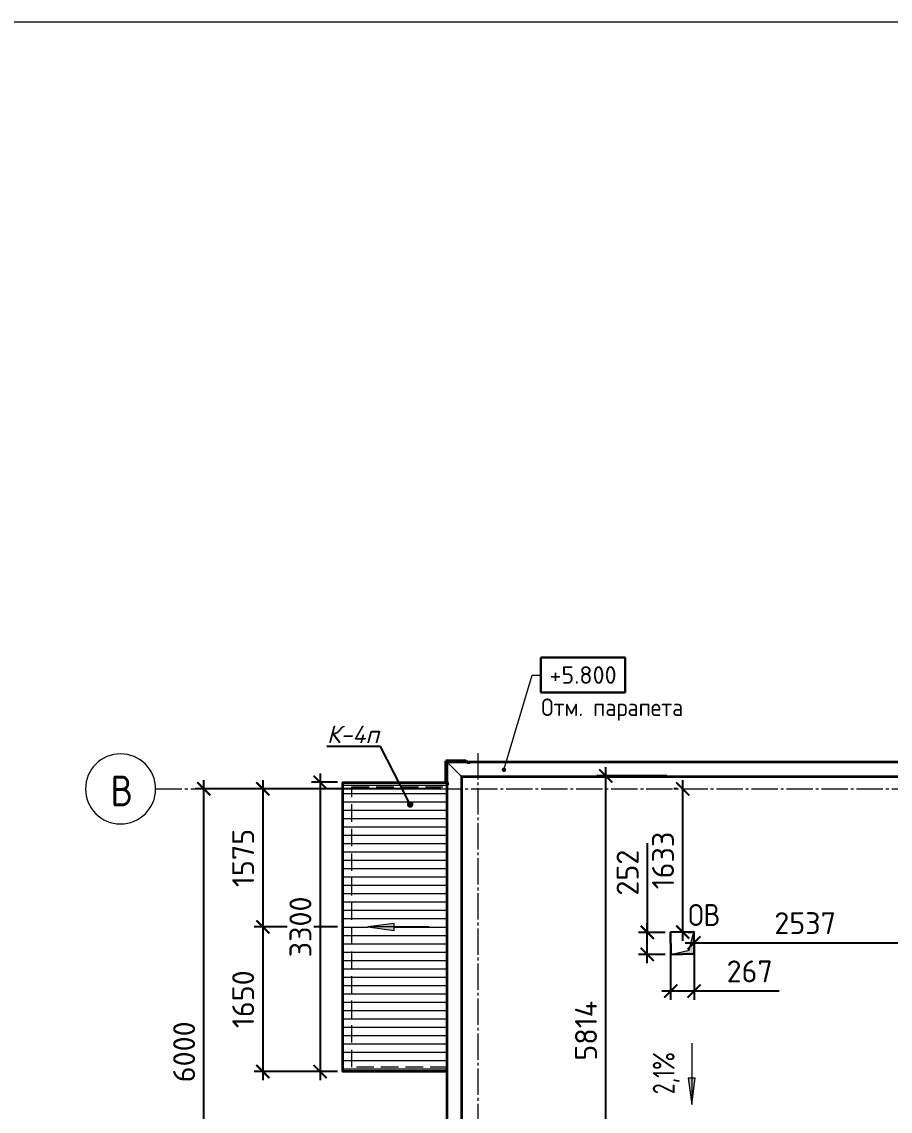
# Model space of a CAD drawing. Header units: millimetres. Extents: x -263990 to 193903, y -164417 to 240530.
# Drawn here: x -130596 to -120685, y -41706 to -29277 of the extents above; entities that cross this region are included whole.
import ezdxf
from ezdxf import colors
from ezdxf.entities.mleader import LeaderData, LeaderLine
from ezdxf.enums import TextEntityAlignment as Align
from ezdxf.math import Vec2, Vec3

# ---------------------------------------------------------------- set-up
doc = ezdxf.new("R2010")
doc.units = ezdxf.units.MM
doc.header["$LTSCALE"] = 20
doc.linetypes.add('CENTER', pattern=[20, 15, -1.7, 1.6, -1.7])
doc.linetypes.add('DASHED', pattern=[7, 5, -2, 0])
doc.layers.get('0').update_dxf_attribs({"lineweight": 0})
doc.layers.get('Defpoints').update_dxf_attribs({"color": 4})
doc.layers.add('_4-3_ маркировка на кладочных планах АР', color=7, linetype='Continuous')
for name, color, linetype, lineweight in [('Высотные отметки', 7, 'Continuous', 9), ('Козырьки контур', 7, 'DASHED', 18), ('Контур покрытие козырьков', 7, 'Continuous', 35), ('Линии1', 7, 'Continuous', 30), ('Обобщенные модели', 7, 'Continuous', 18), ('Оси', 7, 'CENTER', 9), ('Оси_марки', 7, 'Continuous', 18), ('Размеры', 7, 'Continuous', 9), ('Уклоны в точках', 7, 'Continuous', 9), ('ФЭ парапет', 7, 'Continuous', 18), ('Штриховка козырьки', 252, 'Continuous', 0)]:
    doc.layers.add(name, color=color, linetype=linetype, lineweight=lineweight)
doc.styles.add('GOST Common', font='gost-common.ttf', dxfattribs={"width": 0.9, "height": 350})
doc.styles.add('GOST Common_2', font='gost-common.ttf', dxfattribs={"width": 0.9, "height": 250})
doc.styles.add('ISOCPEUR', font='isocpeur.ttf', dxfattribs={"width": 0.9, "height": 250})
doc.styles.add('PDF ISOCPEUR', font='isocpeur.ttf')
doc.styles.add('PDF ISOCPEUR Italic', font='isocpeui.ttf')
doc.dimstyles.new('СПДС размеры', dxfattribs={"dimscale": 100, "dimtxt": 2.5, "dimasz": 1.5, "dimexe": 1, "dimexo": 0.625, "dimgap": 1, "dimtad": 1, "dimdec": 0, "dimtxsty": 'PDF ISOCPEUR', "dimblk": 'ARCHTICK', "dimcen": 2.5, "dimdle": 1, "dimadec": 0, "dimazin": 2, "dimtfac": 0.75, "dimtdec": 0, "dimtmove": 1, "dimatfit": 3, "dimfxl": 1, "dimtfill": 1, "dimtolj": 1, "dimarcsym": 1})

# ---------------------------------------------------------------- blocks, each defined once
blk = doc.blocks.new('190_ФЭ_Стена_Стык угловой внешний фигурный - ФЭ-У1_230х230-1307890-_О__L1_0_000_')
at = {"layer": 'Обобщенные модели', "lineweight": 9}
h = blk.add_hatch(dxfattribs=at)
h.set_pattern_fill('FP_6', color=256, style=0, pattern_type=2)
h.set_pattern_definition([(45, (0, 0), (-106.066, 106.066), [])])
h.paths.add_polyline_path([(-231, -295), (-65, -295), (-48, -278), (-48, -277), (-65, -294), (-294, -294), (-294, -65), (-277, -48), (-278, -48), (-295, -65), (-295, -295)], flags=0)
h.paths.add_polyline_path([(-23, -276), (-22, -275), (-32, -276)], flags=0)
h.paths.add_polyline_path([(-276, -32), (-275, -32), (-276, -23)], flags=0)
at = {"layer": 'Обобщенные модели', "lineweight": 40}
for p, q in [((-278, -48), (-295, -65)), ((-295, -65), (-295, -295)), ((-294, -65), (-277, -48)), ((-294, -294), (-294, -65)), ((-275, -22), (-278, -22)), ((-278, -22), (-278, -48)), ((-277, -48), (-277, -23)), ((-277, -23), (-276, -23)), ((-276, -23), (-276, -32)), ((-276, -32), (-275, -32)), ((-275, -32), (-275, -22)), ((-295, -295), (-65, -295)), ((-65, -294), (-294, -294)), ((-48, -277), (-65, -294)), ((-65, -295), (-48, -278)), ((-23, -277), (-48, -277)), ((-48, -278), (-22, -278)), ((-22, -275), (-32, -275)), ((-32, -275), (-32, -276)), ((-32, -276), (-23, -276)), ((-23, -276), (-23, -277)), ((-22, -278), (-22, -275))]:
    blk.add_line(p, q, dxfattribs=at)
blk = doc.blocks.new('*U535')
at = {"layer": 'ФЭ парапет'}
for p, q in [((0, -180), (0, 0)), ((14805, 0), (0, 0)), ((14805, 0), (14985, -180)), ((14805, -3), (0, -3)), ((14805, -15), (0, -15)), ((14808, -3), (14805, -3)), ((14820, -15), (14805, -15)), ((14805, -165), (0, -165)), ((14805, -177), (0, -177)), ((14805, -180), (0, -180)), ((14970, -165), (14805, -165)), ((14982, -177), (14805, -177)), ((14985, -180), (14805, -180))]:
    blk.add_line(p, q, dxfattribs=at)
blk = doc.blocks.new('*U534')
at = {"layer": 'ФЭ парапет'}
for p, q in [((12270, 0), (0, 0)), ((12270, 0), (12450, -180)), ((12270, -3), (0, -3)), ((12270, -15), (0, -15)), ((12273, -3), (12270, -3)), ((12285, -15), (12270, -15)), ((12270, -165), (0, -165)), ((12270, -177), (0, -177)), ((12270, -180), (0, -180)), ((12435, -165), (12270, -165)), ((12447, -177), (12270, -177)), ((12450, -180), (12270, -180))]:
    blk.add_line(p, q, dxfattribs=at)
blk = doc.blocks.new('Ось сетки - Круг_Ø8 мм-6577-_О__L1_0_000_')
at = {"layer": 'Оси_марки', "lineweight": 20}
for start, end in [(360, 180), (180, 360)]:
    blk.add_arc((0, 0), 4, start, end, dxfattribs=at)
blk = doc.blocks.new('_ArchTick')
at = {"color": 0, "linetype": 'ByBlock', "const_width": 0.15}
blk.add_lwpolyline([(-0.5, -0.5), (0.5, 0.5)], dxfattribs=at)
blk = doc.blocks.new('*D564')
at = {"layer": 'Defpoints', "color": 0, "transparency": 16777216}
for p in [(-122924, -39786), (-120387, -39786), (-120387, -39786)]:
    blk.add_point(p, dxfattribs=at)
at = {"layer": 'Размеры', "color": 0, "lineweight": -2, "transparency": 16777216}
for p, q in [((-123024, -39786), (-120287, -39786)), ((-122924, -39848), (-122924, -39886)), ((-120387, -39848), (-120387, -39886))]:
    blk.add_line(p, q, dxfattribs=at)
at = {"layer": 'Размеры', "color": 0, "lineweight": -2, "transparency": 16777216, "xscale": 150, "yscale": 150, "zscale": 150, "rotation": 180}
blk.add_blockref('_ArchTick', (-122924, -39786), dxfattribs=at)
at = {"layer": 'Размеры', "color": 0, "lineweight": -2, "transparency": 16777216, "xscale": 150, "yscale": 150, "zscale": 150}
blk.add_blockref('_ArchTick', (-120387, -39786), dxfattribs=at)
at = {"layer": 'Размеры', "color": 0, "lineweight": 20, "transparency": 16777216, "insert": (-121656, -39561), "char_height": 250, "attachment_point": 5, "style": 'PDF ISOCPEUR', "bg_fill": 3, "box_fill_scale": 1.1, "bg_fill_color": 256, "bg_fill_true_color": 13158600, "bg_fill_transparency": 0}
blk.add_mtext('\\A1;2537', dxfattribs=at)
blk = doc.blocks.new('*D565')
at = {"layer": 'Defpoints', "color": 0, "transparency": 16777216}
for p in [(-123191, -39789), (-122924, -39786), (-123191, -40336)]:
    blk.add_point(p, dxfattribs=at)
at = {"layer": 'Размеры', "color": 0, "lineweight": -2, "transparency": 16777216}
for p, q in [((-123191, -39852), (-123191, -40436)), ((-122924, -39848), (-122924, -40436)), ((-122824, -40336), (-123291, -40336)), ((-121952, -40336), (-122924, -40336))]:
    blk.add_line(p, q, dxfattribs=at)
at = {"layer": 'Размеры', "color": 0, "lineweight": -2, "transparency": 16777216, "xscale": 150, "yscale": 150, "zscale": 150, "rotation": 180}
blk.add_blockref('_ArchTick', (-123191, -40336), dxfattribs=at)
at = {"layer": 'Размеры', "color": 0, "lineweight": -2, "transparency": 16777216, "xscale": 150, "yscale": 150, "zscale": 150}
blk.add_blockref('_ArchTick', (-122924, -40336), dxfattribs=at)
at = {"layer": 'Размеры', "color": 0, "lineweight": 20, "transparency": 16777216, "insert": (-122289, -40111), "char_height": 250, "attachment_point": 5, "style": 'PDF ISOCPEUR', "bg_fill": 3, "box_fill_scale": 1.1, "bg_fill_color": 256, "bg_fill_true_color": 13158600, "bg_fill_transparency": 0}
blk.add_mtext('\\A1;267', dxfattribs=at)
blk = doc.blocks.new('*D572')
at = {"layer": 'Defpoints', "color": 0, "transparency": 16777216}
for p in [(-123457, -39666), (-123193, -39666), (-123189, -39918)]:
    blk.add_point(p, dxfattribs=at)
at = {"layer": 'Размеры', "color": 0, "lineweight": -2, "transparency": 16777216}
for p, q in [((-123457, -38648), (-123457, -39666)), ((-123457, -40018), (-123457, -39566)), ((-123255, -39666), (-123557, -39666)), ((-123252, -39918), (-123557, -39918))]:
    blk.add_line(p, q, dxfattribs=at)
at = {"layer": 'Размеры', "color": 0, "lineweight": -2, "transparency": 16777216, "xscale": 150, "yscale": 150, "zscale": 150}
for p, rotation in [((-123457, -39666), 90), ((-123457, -39918), 270)]:
    blk.add_blockref('_ArchTick', p, dxfattribs=dict(at, rotation=rotation))
at = {"layer": 'Размеры', "color": 0, "transparency": 16777216, "insert": (-123682, -38985), "char_height": 250, "attachment_point": 5, "rotation": 90, "style": 'PDF ISOCPEUR', "bg_fill": 3, "box_fill_scale": 1.1, "bg_fill_color": 256, "bg_fill_true_color": 13158600, "bg_fill_transparency": 0}
blk.add_mtext('\\A1;252', dxfattribs=at)
blk = doc.blocks.new('*D573')
at = {"layer": 'Defpoints', "color": 0, "transparency": 16777216}
for p in [(-123053, -38029), (-123053, -38029), (-123059, -39663)]:
    blk.add_point(p, dxfattribs=at)
at = {"layer": 'Размеры', "color": 0, "lineweight": -2, "transparency": 16777216}
for p, q in [((-123115, -38029), (-123153, -38029)), ((-123053, -39763), (-123053, -37929)), ((-122996, -39663), (-122953, -39663))]:
    blk.add_line(p, q, dxfattribs=at)
at = {"layer": 'Размеры', "color": 0, "lineweight": -2, "transparency": 16777216, "xscale": 150, "yscale": 150, "zscale": 150}
for p, rotation in [((-123053, -38029), 90), ((-123053, -39663), 270)]:
    blk.add_blockref('_ArchTick', p, dxfattribs=dict(at, rotation=rotation))
at = {"layer": 'Размеры', "color": 0, "transparency": 16777216, "insert": (-123278, -38846), "char_height": 250, "attachment_point": 5, "rotation": 90, "style": 'PDF ISOCPEUR', "bg_fill": 3, "box_fill_scale": 1.1, "bg_fill_color": 256, "bg_fill_true_color": 13158600, "bg_fill_transparency": 0}
blk.add_mtext('\\A1;1633', dxfattribs=at)
blk = doc.blocks.new('*D578')
at = {"layer": 'Defpoints', "color": 0, "transparency": 16777216}
for p in [(-123932, -37880), (-123172, -37880), (-123172, -43695)]:
    blk.add_point(p, dxfattribs=at)
at = {"layer": 'Размеры', "color": 0, "lineweight": -2, "transparency": 16777216}
for p, q in [((-123932, -43795), (-123932, -37780)), ((-123235, -37880), (-124032, -37880)), ((-123235, -43695), (-124032, -43695))]:
    blk.add_line(p, q, dxfattribs=at)
at = {"layer": 'Размеры', "color": 0, "lineweight": -2, "transparency": 16777216, "xscale": 150, "yscale": 150, "zscale": 150}
for p, rotation in [((-123932, -37880), 90), ((-123932, -43695), 270)]:
    blk.add_blockref('_ArchTick', p, dxfattribs=dict(at, rotation=rotation))
at = {"layer": 'Размеры', "color": 0, "transparency": 16777216, "insert": (-124157, -40788), "char_height": 250, "attachment_point": 5, "rotation": 90, "style": 'PDF ISOCPEUR', "bg_fill": 3, "box_fill_scale": 1.1, "bg_fill_color": 256, "bg_fill_true_color": 13158600, "bg_fill_transparency": 0}
blk.add_mtext('\\A1;5814', dxfattribs=at)
blk = doc.blocks.new('_Dot')
at = {"color": 0, "linetype": 'ByBlock', "lineweight": -2}
blk.add_line((-0.5, 0), (-1, 0), dxfattribs=at)
at = {"color": 0, "linetype": 'ByBlock', "const_width": 0.5}
blk.add_lwpolyline([(-0.25, 0, 1), (0.25, 0, 1)], format="xyb", close=True, dxfattribs=at)
blk = doc.blocks.new('*D661')
at = {"layer": 'Defpoints', "color": 0, "transparency": 16777216}
for p in [(-125752, -38029), (-127844, -39604), (-126932, -39604)]:
    blk.add_point(p, dxfattribs=at)
at = {"layer": 'Размеры', "color": 0, "lineweight": -2, "transparency": 16777216}
for p, q in [((-125814, -38029), (-127944, -38029)), ((-127844, -37929), (-127844, -39704)), ((-126994, -39604), (-127944, -39604))]:
    blk.add_line(p, q, dxfattribs=at)
at = {"layer": 'Размеры', "color": 0, "lineweight": -2, "transparency": 16777216, "xscale": 150, "yscale": 150, "zscale": 150}
for p, rotation in [((-127844, -38029), 90), ((-127844, -39604), 270)]:
    blk.add_blockref('_ArchTick', p, dxfattribs=dict(at, rotation=rotation))
at = {"layer": 'Размеры', "color": 0, "transparency": 16777216, "insert": (-128069, -38817), "char_height": 250, "attachment_point": 5, "rotation": 90, "style": 'PDF ISOCPEUR', "bg_fill": 3, "box_fill_scale": 1.1, "bg_fill_color": 256, "bg_fill_true_color": 13158600, "bg_fill_transparency": 0}
blk.add_mtext('\\A1;1575', dxfattribs=at)
blk = doc.blocks.new('*D662')
at = {"layer": 'Defpoints', "color": 0, "transparency": 16777216}
for p in [(-126932, -37954), (-127191, -41254), (-126932, -41254)]:
    blk.add_point(p, dxfattribs=at)
at = {"layer": 'Размеры', "color": 0, "lineweight": -2, "transparency": 16777216}
for p, q in [((-127191, -37854), (-127191, -41354)), ((-126994, -37954), (-127291, -37954)), ((-126994, -41254), (-127291, -41254))]:
    blk.add_line(p, q, dxfattribs=at)
at = {"layer": 'Размеры', "color": 0, "lineweight": -2, "transparency": 16777216, "xscale": 150, "yscale": 150, "zscale": 150}
for p, rotation in [((-127191, -37954), 90), ((-127191, -41254), 270)]:
    blk.add_blockref('_ArchTick', p, dxfattribs=dict(at, rotation=rotation))
at = {"layer": 'Размеры', "color": 0, "transparency": 16777216, "insert": (-127416, -39604), "char_height": 250, "attachment_point": 5, "rotation": 90, "style": 'PDF ISOCPEUR', "bg_fill": 3, "box_fill_scale": 1.1, "bg_fill_color": 256, "bg_fill_true_color": 13158600, "bg_fill_transparency": 0}
blk.add_mtext('\\A1;3300', dxfattribs=at)
blk = doc.blocks.new('*D666')
at = {"layer": 'Defpoints', "color": 0, "transparency": 16777216}
for p in [(-126932, -39604), (-127844, -41254), (-126932, -41254)]:
    blk.add_point(p, dxfattribs=at)
at = {"layer": 'Размеры', "color": 0, "lineweight": -2, "transparency": 16777216}
for p, q in [((-127844, -39504), (-127844, -41354)), ((-126994, -39604), (-127944, -39604)), ((-126994, -41254), (-127944, -41254))]:
    blk.add_line(p, q, dxfattribs=at)
at = {"layer": 'Размеры', "color": 0, "lineweight": -2, "transparency": 16777216, "xscale": 150, "yscale": 150, "zscale": 150}
for p, rotation in [((-127844, -39604), 90), ((-127844, -41254), 270)]:
    blk.add_blockref('_ArchTick', p, dxfattribs=dict(at, rotation=rotation))
at = {"layer": 'Размеры', "color": 0, "transparency": 16777216, "insert": (-128069, -40429), "char_height": 250, "attachment_point": 5, "rotation": 90, "style": 'PDF ISOCPEUR', "bg_fill": 3, "box_fill_scale": 1.1, "bg_fill_color": 256, "bg_fill_true_color": 13158600, "bg_fill_transparency": 0}
blk.add_mtext('\\A1;1650', dxfattribs=at)
blk = doc.blocks.new('*D685')
at = {"layer": 'Defpoints', "color": 0, "transparency": 16777216}
for p in [(-128518, -38029), (-127303, -38029), (-128518, -44029)]:
    blk.add_point(p, dxfattribs=at)
at = {"layer": 'Размеры', "color": 0, "lineweight": -2, "transparency": 16777216}
for p, q in [((-127366, -38029), (-128618, -38029)), ((-128518, -44129), (-128518, -37929)), ((-128581, -44029), (-128618, -44029))]:
    blk.add_line(p, q, dxfattribs=at)
at = {"layer": 'Размеры', "color": 0, "lineweight": -2, "transparency": 16777216, "xscale": 150, "yscale": 150, "zscale": 150}
for p, rotation in [((-128518, -38029), 90), ((-128518, -44029), 270)]:
    blk.add_blockref('_ArchTick', p, dxfattribs=dict(at, rotation=rotation))
at = {"layer": 'Размеры', "color": 0, "transparency": 16777216, "insert": (-128743, -41029), "char_height": 250, "attachment_point": 5, "rotation": 90, "style": 'PDF ISOCPEUR', "bg_fill": 3, "box_fill_scale": 1.1, "bg_fill_color": 256, "bg_fill_true_color": 13158600, "bg_fill_transparency": 0}
blk.add_mtext('\\A1;6000', dxfattribs=at)
blk = doc.blocks.new('ОТМ')
at = {"layer": 'Высотные отметки', "lineweight": 30, "transparency": 16777216}
for p, q in [((-598, -259), (-598, 241)), ((-598, 241), (602, 241)), ((602, 241), (602, -259)), ((602, -259), (-598, -259))]:
    blk.add_line(p, q, dxfattribs=at)
at = {"layer": 'Высотные отметки', "transparency": 16777216, "style": 'PDF ISOCPEUR', "flags": 8}
blk.add_attdef('ОТМ', text='', height=250, dxfattribs=at).set_placement((2, -9), align=Align.MIDDLE_CENTER)

msp = doc.modelspace()

# ---------------------------------------------------------------- hatches: boundary and pattern name
at = {"layer": 'Уклоны в точках', "lineweight": 20}
msp.add_hatch(color=7, dxfattribs=at).paths.add_polyline_path([(-122949.87713, -41628.52975), (-122910.38138, -41328.52975), (-122989.37288, -41328.52975)], flags=0)

# ---------------------------------------------------------------- linework, layer by layer
at = {"layer": 'Козырьки контур', "ltscale": 2}
msp.add_lwpolyline([(-125736.96006, -41204.36437), (-126829.96006, -41204.36437), (-126829.96006, -38004.36437), (-125736.96006, -38004.36437)], dxfattribs=at)
at = {"layer": 'Линии1', "color": 7}
msp.add_lwpolyline([(-123189.32844, -39917.94755), (-122923.2194, -39910.9363), (-122925.40014, -39660.52002), (-123192.5739, -39664.50148), (-123189.32844, -39917.94755)], dxfattribs=at)
at = {"layer": 'Оси', "color": 7, "lineweight": 5}
for p, q in [((-125386.88926, -54320.53519), (-125386.88926, -37595.41866)), ((-129068.41441, -38029.36437), (-79912.2678, -38029.36437))]:
    msp.add_line(p, q, dxfattribs=at)
at = {"layer": 'Уклоны в точках', "color": 7}
msp.add_line((-122949.87713, -40928.52975), (-122949.87713, -41628.52975), dxfattribs=at)
at = {"layer": 'Уклоны в точках', "color": 7, "lineweight": 20}
for p, q in [((-122910.38138, -41328.52975), (-122989.37288, -41328.52975)), ((-122989.37288, -41328.52975), (-122949.87713, -41628.52975)), ((-122949.87713, -41628.52975), (-122910.38138, -41328.52975))]:
    msp.add_line(p, q, dxfattribs=at)

# ---------------------------------------------------------------- block references
at = {"layer": 'Обобщенные модели', "xscale": -1, "rotation": 180}
msp.add_blockref('190_ФЭ_Стена_Стык угловой внешний фигурный - ФЭ-У1_230х230-1307890-_О__L1_0_000_', (-125461.81792, -38004.43572), dxfattribs=at)
at = {"layer": 'Оси_марки', "lineweight": 20, "xscale": 99.99999999999993, "yscale": 99.99999999999993, "zscale": 99.99999999999993, "rotation": 269.9999999999994}
msp.add_blockref('Ось сетки - Круг_Ø8 мм-6577-_О__L1_0_000_', (-129468.41441, -38029.36437), dxfattribs=at)
at = {"layer": 'ФЭ парапет', "rotation": 180}
msp.add_blockref('*U535', (-110766.88926, -37894.43517), dxfattribs=at)
at = {"layer": 'ФЭ парапет', "xscale": -1, "rotation": 270}
msp.add_blockref('*U534', (-125571.88926, -50164.36437), dxfattribs=at)

# ---------------------------------------------------------------- texts
at = {"color": 7, "attachment_point": 1, "rotation": 359.999999995, "style": 'ISOCPEUR'}
for s, insert, char_height, width in [('Отм. парапета', (-124668.32499, -36997.86093), 200, 2097.6679399), ('ОВ', (-122990.98507, -39342.9139), 250, 1266.66625)]:
    msp.add_mtext(s, dxfattribs=dict(at, insert=insert, char_height=char_height, width=width))
at = {"layer": 'Оси_марки', "insert": (-129581.7373, -37876.77746), "char_height": 350, "width": 310.2530625, "attachment_point": 1, "style": 'GOST Common'}
msp.add_mtext('\\fGOST Common|b0|i0|c204|p34|;\\W.9;В', dxfattribs=at)
at = {"layer": 'Размеры', "color": 7, "lineweight": 20, "insert": (-123395.1597, -41512.3507), "char_height": 250, "width": 7627.6246254, "attachment_point": 1, "rotation": 89.999999995, "line_spacing_factor": 1.022761, "style": 'GOST Common_2'}
msp.add_mtext('2,1%', dxfattribs=at)

# ---------------------------------------------------------------- leaders
at = {"layer": '_4-3_ маркировка на кладочных планах АР'}
ml = msp.add_multileader_mtext('Standard', dxfattribs=at)
ml.set_content('К-4п', color=256, style='PDF ISOCPEUR Italic')
ml.set_leader_properties()
ml.set_arrow_properties(name='DOT')
ml.build(insert=Vec2(0, 0))
ml.multileader.update_dxf_attribs({"text_left_attachment_type": 6, "text_right_attachment_type": 6, "dogleg_length": 0.36, "arrow_head_size": 75})
ctx = ml.context
ctx.base_point, ctx.char_height, ctx.arrow_head_size, ctx.landing_gap_size, ctx.plane_origin = Vec3(-127168.41199, -37546.92208), 200, 75, 15, Vec3(-126878.11769, -38206.62375)
ctx.left_attachment, ctx.right_attachment, ctx.text_align_type = 6, 6, 2
notes = []
notes.append((ctx, [(1, (1, 1, 0), (-126503.50654, -37546.92208), (-1, 0), 0.36, [(0, [(-126163.67356, -38206.62375)], 0, [])])]))
ctx.mtext.insert, ctx.mtext.alignment, ctx.mtext.flow_direction = Vec3(-126518.86654, -37306.92208), 3, 5
for ctx, leaders in notes:
    for number, flags, end, landing, length, lines in leaders:
        leader = LeaderData()
        leader.index, (leader.has_last_leader_line, leader.has_dogleg_vector, leader.attachment_direction) = number, flags
        leader.last_leader_point, leader.dogleg_vector, leader.dogleg_length = Vec3(end), Vec3(landing), length
        for number, points, colour, breaks in lines:
            line = LeaderLine()
            line.index, line.vertices, line.color, line.breaks = number, Vec3.list(points), colors.encode_raw_color(colour), breaks
            leader.lines.append(line)
        ctx.leaders.append(leader)

# ---------------------------------------------------------------- next in the draw order: dimensions: what is measured, and where the dimension line sits
at = {"layer": 'Размеры'}
dim = msp.add_linear_dim(base=(-127844.38157, -39604.36437), p1=(-125751.96006, -38029.36437), p2=(-126931.96006, -39604.36437), angle=90, dimstyle='СПДС размеры', dxfattribs=at)
dim.commit()
dim.dimension.update_dxf_attribs({"geometry": '*D661', "text_midpoint": (-128069.38157, -38816.86437)})
at = {"layer": 'Размеры', "color": 7, "lineweight": 20}
dim = msp.add_linear_dim(base=(-120386.88926, -39785.72816), p1=(-122924.30977, -39785.72816), p2=(-120386.88926, -39785.72816), dimstyle='СПДС размеры', dxfattribs=at)
dim.commit()
dim.dimension.update_dxf_attribs({"geometry": '*D564', "text_midpoint": (-121655.59952, -39560.72816)})

# ---------------------------------------------------------------- next in the draw order: hatches: boundary and pattern name
at = {"layer": 'Уклоны в точках', "lineweight": 20}
msp.add_hatch(color=7, dxfattribs=at).paths.add_polyline_path([(-126647.82391, -39604.50853), (-126347.82391, -39644.00428), (-126347.82391, -39565.01278)], flags=0)
at = {"layer": 'Штриховка козырьки'}
h = msp.add_hatch(dxfattribs=at)
h.set_pattern_fill('ANSI31', color=256, scale=30, angle=135)
h.set_pattern_definition([(180, (-106592.97, -50844.34), (-7e-15, -95.25), [])])
h.paths.add_polyline_path([(-125754.62026, -37954.36437), (-126933.29016, -37954.36437), (-126931.29501, -41254.36437), (-125752.62511, -41254.36437)])
edge = h.paths.add_edge_path(flags=16)
edge.add_arc((-126163.67356, -38206.62375), 18.75, 0, 360)
h.paths.add_polyline_path([(-126347.82391, -39565.01278), (-126347.82391, -39644.00428), (-126647.82391, -39604.50853)], flags=16)

# ---------------------------------------------------------------- next in the draw order: linework, layer by layer
at = {"layer": 'Контур покрытие козырьков'}
msp.add_lwpolyline([(-125751.96006, -41254.36437), (-126931.96006, -41254.36437), (-126931.96006, -37954.36437), (-125736.96006, -37954.36437)], dxfattribs=at)
at = {"layer": 'Уклоны в точках', "color": 7, "lineweight": 20}
for p, q in [((-126347.82391, -39565.01278), (-126647.82391, -39604.50853)), ((-126647.82391, -39604.50853), (-126347.82391, -39644.00428)), ((-126347.82391, -39644.00428), (-126347.82391, -39565.01278))]:
    msp.add_line(p, q, dxfattribs=at)
at = {"layer": 'Уклоны в точках', "color": 7}
msp.add_line((-125947.82391, -39604.50853), (-126647.82391, -39604.50853), dxfattribs=at)

# ---------------------------------------------------------------- next in the draw order: dimensions: what is measured, and where the dimension line sits
at = {"layer": 'Размеры', "color": 7, "lineweight": 20}
dim = msp.add_linear_dim(base=(-123190.97782, -40335.77027), p1=(-122924.30977, -39785.72816), p2=(-123190.97782, -39789.14292), dimstyle='СПДС размеры', dxfattribs=at)
dim.commit()
dim.dimension.update_dxf_attribs({"geometry": '*D565', "text_midpoint": (-122289.30977, -40235.77027), "dimtype": 160})

# ---------------------------------------------------------------- next in the draw order: hatches: boundary and pattern name
at = {"lineweight": 9}
h = msp.add_hatch(color=7, dxfattribs=at)
h.dxf.hatch_style = 1
h.paths.add_polyline_path([(-122925.40014, -39660.52002), (-122981.05781, -39868.10198), (-123189.32844, -39917.94755), (-122923.2194, -39910.9363)])

# ---------------------------------------------------------------- next in the draw order: linework, layer by layer
at = {"color": 7, "lineweight": 9}
msp.add_lwpolyline([(-123189.32844, -39917.94755), (-122981.05781, -39868.10198), (-122925.40014, -39660.52002)], dxfattribs=at)

# ---------------------------------------------------------------- next in the draw order: dimensions: what is measured, and where the dimension line sits
at = {"layer": 'Размеры'}
dim = msp.add_linear_dim(base=(-127844.38157, -41254.36437), p1=(-126931.96006, -39604.36437), p2=(-126931.96006, -41254.36437), angle=90, dimstyle='СПДС размеры', dxfattribs=at)
dim.commit()
dim.dimension.update_dxf_attribs({"geometry": '*D666', "text_midpoint": (-128069.38157, -40429.36437)})

# ---------------------------------------------------------------- next in the draw order: dimensions: what is measured, and where the dimension line sits
dim = msp.add_linear_dim(base=(-127191.42778, -41254.36437), p1=(-126931.96006, -37954.36437), p2=(-126931.96006, -41254.36437), angle=90, dimstyle='СПДС размеры', dxfattribs=at)
dim.commit()
dim.dimension.update_dxf_attribs({"geometry": '*D662', "text_midpoint": (-127416.42778, -39604.36437)})
dim = msp.add_linear_dim(base=(-123457.03855, -39665.50148), p1=(-123189.32844, -39917.94755), p2=(-123192.5739, -39665.50148), angle=90, dimstyle='СПДС размеры', dxfattribs=at)
dim.commit()
dim.dimension.update_dxf_attribs({"geometry": '*D572', "text_midpoint": (-123509.92446, -38985.05791), "dimtype": 160})

# ---------------------------------------------------------------- next in the draw order: dimensions: what is measured, and where the dimension line sits
for base, p1, p2, picture, middle in [((-128518.32121, -38029.36437), (-128518.32121, -44029.36437), (-127303.2387, -38029.36437), '*D685', (-128743.32121, -41029.36437)), ((-123052.79829, -38029.36437), (-123058.98702, -39662.51075), (-123052.79829, -38029.36437), '*D573', (-123277.79829, -38845.93756))]:
    dim = msp.add_linear_dim(base=base, p1=p1, p2=p2, angle=90, dimstyle='СПДС размеры', dxfattribs=at)
    dim.commit()
    dim.dimension.update_dxf_attribs({"geometry": picture, "text_midpoint": middle})

# ---------------------------------------------------------------- next in the draw order: dimensions: what is measured, and where the dimension line sits
dim = msp.add_linear_dim(base=(-123932.41672, -37880.43517), p1=(-123172.17171, -43694.86309), p2=(-123172.17171, -37880.43517), angle=90, dimstyle='СПДС размеры', dxfattribs=at)
dim.commit()
dim.dimension.update_dxf_attribs({"geometry": '*D578', "text_midpoint": (-124157.41672, -40787.64913)})

# ---------------------------------------------------------------- next in the draw order: linework, layer by layer
at = {"color": 3}
msp.add_lwpolyline([(-146328.20826, -29276.96917), (-48315.73589, -29276.96917), (-48315.73589, -94552.18476), (-146328.20826, -94552.18476)], close=True, dxfattribs=at)

# ---------------------------------------------------------------- next in the draw order: leaders
at = {"layer": 'Высотные отметки'}
ml = msp.add_multileader_block('Standard', dxfattribs=at)
ml.set_content('ОТМ', color=256, scale=0.8)
ml.set_attribute('ОТМ', '+5.800', width=0)
ml.set_leader_properties(color=256, linetype='ByLayer', lineweight=18)
ml.set_arrow_properties(name='DOT')
ml.build(insert=Vec2(0, 0))
ml.multileader.update_dxf_attribs({"text_left_attachment_type": 6, "text_right_attachment_type": 6, "dogleg_length": 100, "arrow_head_size": 50})
ctx = ml.context
ctx.base_point, ctx.char_height, ctx.arrow_head_size, ctx.landing_gap_size, ctx.plane_origin = Vec3(-124670.50844, -36729.61972), 300, 50, 0.09, Vec3(-123066.41053, -37448.99309)
ctx.left_attachment, ctx.right_attachment = 6, 6
notes = []
notes.append((ctx, [(1, (1, 1, 0), (-124770.50844, -36729.61972), (1, 0), 100, [(0, [(-125092.95262, -37810.55611)], 0, [])])]))
ctx.block.insert = Vec3(-124192.34526, -36722.13572)
for ctx, leaders in notes:
    for number, flags, end, landing, length, lines in leaders:
        leader = LeaderData()
        leader.index, (leader.has_last_leader_line, leader.has_dogleg_vector, leader.attachment_direction) = number, flags
        leader.last_leader_point, leader.dogleg_vector, leader.dogleg_length = Vec3(end), Vec3(landing), length
        for number, points, colour, breaks in lines:
            line = LeaderLine()
            line.index, line.vertices, line.color, line.breaks = number, Vec3.list(points), colors.encode_raw_color(colour), breaks
            leader.lines.append(line)
        ctx.leaders.append(leader)

doc.saveas('drawing.dxf')
